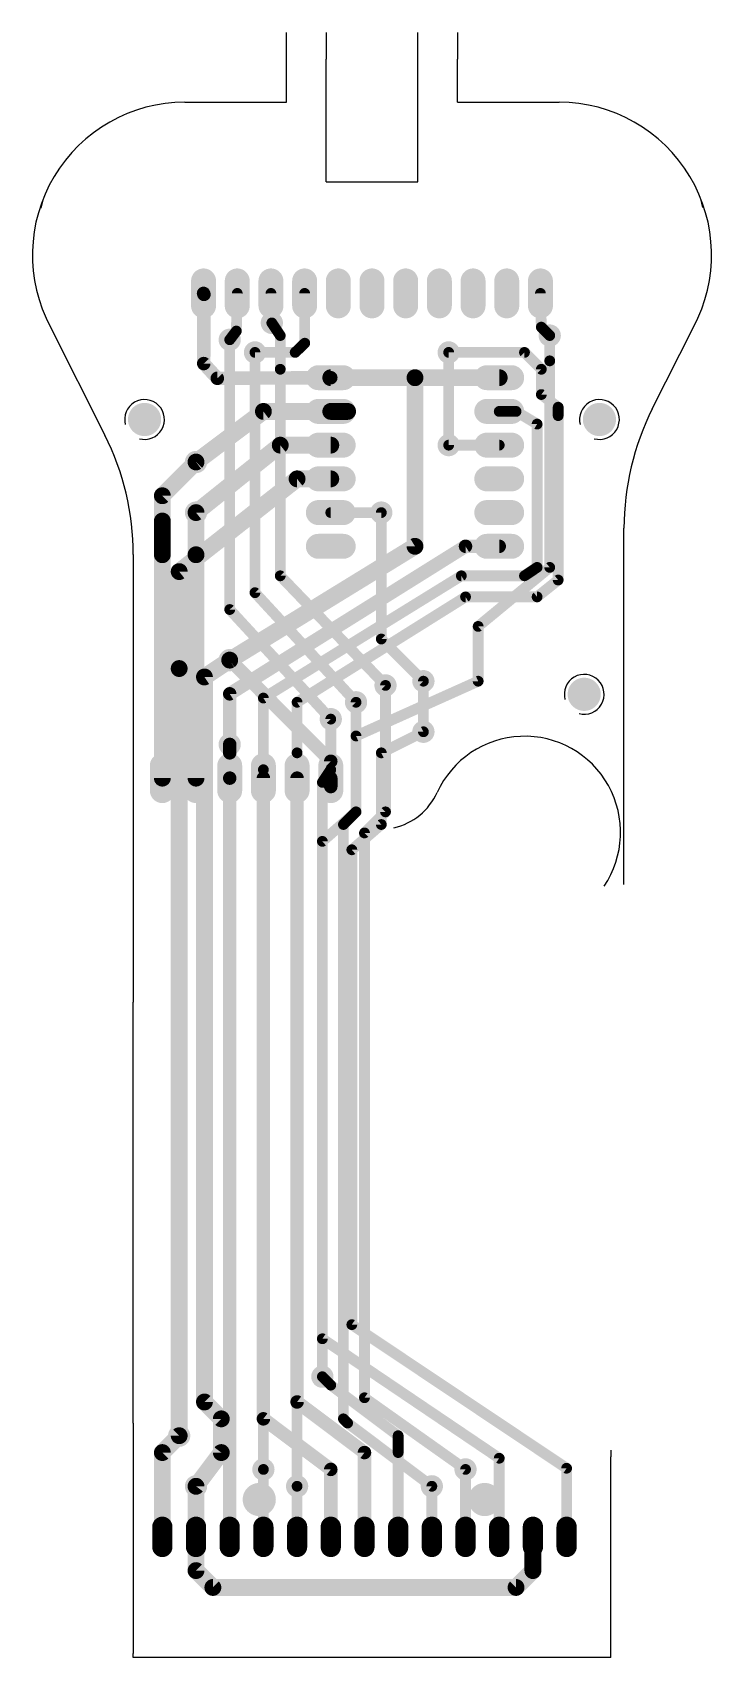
# Model space of a CAD drawing. Extents: x -4 to 47, y -6 to 117.
import ezdxf

# ---------------------------------------------------------------- set-up
doc = ezdxf.new("R2010")
doc.units = 0
for name, color, linetype in [('1', 22, 'CONTINUOUS'), ('16', 175, 'CONTINUOUS'), ('17', 82, 'CONTINUOUS'), ('18', 82, 'CONTINUOUS'), ('45', 253, 'CONTINUOUS')]:
    doc.layers.add(name, color=color, linetype=linetype)

# ---------------------------------------------------------------- blocks, each defined once
blk = doc.blocks.new('LONGP100')
at = {"const_width": 1}
blk.add_lwpolyline([(-0.5, 0), (0.5, 0)], dxfattribs=at)
at = {"const_width": 0.5}
for points in [[(-0.5, 0.25, 1), (-0.5, -0.25)], [(0.5, -0.25, 1), (0.5, 0.25)]]:
    blk.add_lwpolyline(points, format="xyb", dxfattribs=at)
blk = doc.blocks.new('ROUNDV')
at = {"const_width": 0.5}
blk.add_lwpolyline([(0, -0.25, 1), (0, 0.25, 1), (0, -0.25)], format="xyb", dxfattribs=at)

msp = doc.modelspace()

# ---------------------------------------------------------------- linework, layer by layer
at = {"layer": '1'}
for points, const_width in [([(14.9225, 93.98), (14.2875, 94.9325)], 0.8128), ([(14.9225, 91.44), (14.9225, 93.98)], 0.8128), ([(35.2425, 92.075), (35.2425, 93.98)], 0.8128), ([(11.1125, 73.3425), (11.1125, 93.6625)], 0.8128), ([(13.0175, 74.6125), (13.0175, 92.71)], 0.8128), ([(27.6225, 92.71), (27.6225, 85.725)], 0.8128), ([(14.9225, 75.8825), (14.9225, 91.44)], 0.8128), ([(35.2425, 76.5175), (35.2425, 92.075)], 0.8128), ([(6.0325, 81.915), (8.5725, 84.455)], 1.27), ([(6.0325, 80.01), (6.0325, 81.915)], 1.27), ([(8.5725, 77.47), (8.5725, 80.645)], 1.27), ([(22.5425, 80.645), (22.5425, 71.12)], 0.8128), ([(6.0325, 78.74), (6.0325, 80.01)], 1.27), ([(6.0325, 77.47), (6.0325, 78.74)], 1.27), ([(6.0325, 60.6425), (6.0325, 77.47)], 1.27), ([(8.5725, 60.6425), (8.5725, 77.47)], 1.27), ([(22.86, 67.6275), (14.9225, 75.8825)], 0.8128), ([(29.845, 72.0725), (35.2425, 76.5175)], 0.8128), ([(20.6375, 66.3575), (13.0175, 74.6125)], 0.8128), ([(18.7325, 65.0875), (11.1125, 73.3425)], 0.8128), ([(29.845, 67.945), (29.845, 72.0725)], 0.8128), ([(22.5425, 71.12), (25.7175, 67.945)], 0.8128), ([(18.7325, 61.9125), (11.3061, 69.3699)], 1.016), ([(20.6375, 63.8175), (29.845, 67.945)], 0.8128), ([(11.1125, 62.5475), (11.1125, 63.1825)], 1.016), ([(20.6375, 58.1025), (20.6375, 63.8175)], 0.8128), ([(22.5425, 62.5475), (25.7175, 64.135)], 0.8128), ([(11.1125, 60.6425), (11.1125, 62.5475)], 1.016), ([(22.5425, 62.5475), (22.5425, 57.15)], 0.8128), ([(18.7325, 60.0075), (18.7325, 61.9125)], 1.016), ([(11.1125, 3.4925), (11.1125, 60.6425)], 1.016), ([(13.6525, 12.3825), (13.6525, 60.6425)], 1.016), ([(16.1925, 13.6525), (16.1925, 60.6425)], 1.016), ([(18.7325, 60.6425), (18.7325, 60.0075)], 1.016), ([(18.0975, 55.88), (20.6375, 58.1025)], 0.8128), ([(22.5425, 57.15), (20.32, 55.245)], 0.8128), ([(18.0975, 18.415), (18.0975, 55.88)], 0.8128), ([(20.32, 55.245), (20.32, 19.4767)], 0.8128), ([(36.5125, 8.6614), (20.32, 19.4767)], 0.8128), ([(31.4325, 9.4158), (18.0975, 18.415)], 0.8128), ([(18.7325, 14.9225), (18.0975, 15.5575)], 0.8128), ([(23.8125, 11.1125), (18.7325, 14.9225)], 0.8128), ([(16.1925, 13.6525), (21.2725, 9.8425)], 1.016), ([(18.7325, 8.5725), (13.6525, 12.3825)], 1.016), ([(6.0325, 9.8425), (7.3025, 11.1125)], 1.27), ([(23.8125, 9.8425), (23.8125, 11.1125)], 0.8128), ([(6.0325, 3.4925), (6.0325, 9.8425)], 1.27), ([(21.2725, 3.4925), (21.2725, 9.8425)], 1.016), ([(23.8125, 3.4925), (23.8125, 9.8425)], 0.8128), ([(31.4325, 3.4925), (31.4325, 9.4158)], 0.8128), ([(13.6525, 3.4925), (13.6525, 8.5725)], 0.8128), ([(18.7325, 3.4925), (18.7325, 8.5725)], 1.016), ([(28.8925, 3.4925), (28.8925, 8.5725)], 0.8128), ([(36.5125, 3.4925), (36.5125, 8.6614)], 0.8128), ([(8.5725, 3.4925), (8.5725, 7.3025)], 1.27), ([(16.1925, 3.4925), (16.1925, 7.3025)], 0.8128), ([(26.3525, 3.4925), (26.3525, 7.3025)], 0.8128), ([(8.5725, 0.9525), (8.5725, 3.4925)], 1.27), ([(33.9725, 3.4925), (33.9725, 2.2225)], 1.27), ([(33.9725, 2.2225), (33.9725, 0.9525)], 1.27), ([(9.8425, -0.3175), (8.5725, 0.9525)], 1.27), ([(33.9725, 0.9525), (32.7025, -0.3175)], 1.27), ([(32.7025, -0.3175), (9.8425, -0.3175)], 1.27)]:
    msp.add_lwpolyline(points, dxfattribs=dict(at, const_width=const_width))
for points, const_width in [([(14.4566, 95.0452, 1), (14.1184, 94.8198)], 0.4064), ([(15.1257, 93.98, 1), (14.7193, 93.98)], 0.4064), ([(14.7534, 93.8673, 1), (15.0916, 94.0927)], 0.4064), ([(35.4457, 93.98, 1), (35.0393, 93.98)], 0.4064), ([(11.3157, 93.6625, 1), (10.9093, 93.6625)], 0.4064), ([(13.2207, 92.71, 1), (12.8143, 92.71)], 0.4064), ([(27.8257, 92.71, 1), (27.4193, 92.71)], 0.4064), ([(15.1257, 91.44, 1), (14.7193, 91.44)], 0.4064), ([(35.4457, 92.075, 1), (35.0393, 92.075)], 0.4064), ([(35.0393, 92.075, 1), (35.4457, 92.075)], 0.4064), ([(14.7193, 91.44, 1), (15.1257, 91.44)], 0.4064), ([(27.4193, 85.725, 1), (27.8257, 85.725)], 0.4064), ([(8.797, 84.2305, 1), (8.348, 84.6795)], 0.635), ([(6.35, 81.915, 1), (5.715, 81.915)], 0.635), ([(5.808, 82.1395, 1), (6.257, 81.6905)], 0.635), ([(8.89, 80.645, 1), (8.255, 80.645)], 0.635), ([(22.7457, 80.645, 1), (22.3393, 80.645)], 0.4064), ([(6.35, 80.01, 1), (5.715, 80.01)], 0.635), ([(5.715, 80.01, 1), (6.35, 80.01)], 0.635), ([(6.35, 78.74, 1), (5.715, 78.74)], 0.635), ([(5.715, 78.74, 1), (6.35, 78.74)], 0.635), ([(6.35, 77.47, 1), (5.715, 77.47)], 0.635), ([(5.715, 77.47, 1), (6.35, 77.47)], 0.635), ([(8.89, 77.47, 1), (8.255, 77.47)], 0.635), ([(8.255, 77.47, 1), (8.89, 77.47)], 0.635), ([(15.069, 76.0233, 1), (14.776, 75.7417)], 0.4064), ([(14.7193, 75.8825, 1), (15.1257, 75.8825)], 0.4064), ([(35.0393, 76.5175, 1), (35.4457, 76.5175)], 0.4064), ([(35.3717, 76.3606, 1), (35.1133, 76.6744)], 0.4064), ([(13.1668, 74.7503, 1), (12.8682, 74.4747)], 0.4064), ([(12.8143, 74.6125, 1), (13.2207, 74.6125)], 0.4064), ([(11.2618, 73.4803, 1), (10.9632, 73.2047)], 0.4064), ([(10.9093, 73.3425, 1), (11.3157, 73.3425)], 0.4064), ([(30.0482, 72.0725, 1), (29.6418, 72.0725)], 0.4064), ([(29.7158, 72.2294, 1), (29.9742, 71.9156)], 0.4064), ([(22.6862, 71.2637, 1), (22.3988, 70.9763)], 0.4064), ([(22.3393, 71.12, 1), (22.7457, 71.12)], 0.4064), ([(11.4861, 69.5491, 1), (11.1261, 69.1906)], 0.508), ([(22.7135, 67.4867, 1), (23.0065, 67.7683)], 0.4064), ([(25.5738, 67.8013, 1), (25.8612, 68.0887)], 0.4064), ([(29.6418, 67.945, 1), (30.0482, 67.945)], 0.4064), ([(29.9281, 67.7596, 1), (29.7619, 68.1304)], 0.4064), ([(20.4882, 66.2197, 1), (20.7868, 66.4953)], 0.4064), ([(18.5832, 64.9497, 1), (18.8818, 65.2253)], 0.4064), ([(11.3665, 63.1825, 1), (10.8585, 63.1825)], 0.508), ([(20.8407, 63.8175, 1), (20.4343, 63.8175)], 0.4064), ([(20.5544, 64.0029, 1), (20.7206, 63.6321)], 0.4064), ([(25.8084, 63.9533, 1), (25.6266, 64.3167)], 0.4064), ([(11.3665, 62.5475, 1), (10.8585, 62.5475)], 0.508), ([(10.8585, 62.5475, 1), (11.3665, 62.5475)], 0.508), ([(22.7457, 62.5475, 1), (22.3393, 62.5475)], 0.4064), ([(22.4516, 62.7292, 1), (22.6334, 62.3658)], 0.4064), ([(18.9865, 61.9125, 1), (18.4785, 61.9125)], 0.508), ([(18.5525, 61.7333, 1), (18.9125, 62.0917)], 0.508), ([(5.715, 60.6425, 1), (6.35, 60.6425)], 0.635), ([(8.255, 60.6425, 1), (8.89, 60.6425)], 0.635), ([(11.3665, 60.6425, 1), (10.8585, 60.6425)], 0.508), ([(10.8585, 60.6425, 1), (11.3665, 60.6425)], 0.508), ([(13.9065, 60.6425, 1), (13.3985, 60.6425)], 0.508), ([(16.4465, 60.6425, 1), (15.9385, 60.6425)], 0.508), ([(18.9865, 60.6425, 1), (18.4785, 60.6425)], 0.508), ([(18.4785, 60.0075, 1), (18.9865, 60.0075)], 0.508), ([(18.4785, 60.0075, 1), (18.9865, 60.0075)], 0.508), ([(20.4343, 58.1025, 1), (20.8407, 58.1025)], 0.4064), ([(20.7713, 57.9496, 1), (20.5037, 58.2554)], 0.4064), ([(22.6747, 56.9957, 1), (22.4103, 57.3043)], 0.4064), ([(22.3393, 57.15, 1), (22.7457, 57.15)], 0.4064), ([(18.3007, 55.88, 1), (17.8943, 55.88)], 0.4064), ([(17.9637, 56.0329, 1), (18.2313, 55.7271)], 0.4064), ([(20.5232, 55.245, 1), (20.1168, 55.245)], 0.4064), ([(20.1878, 55.3993, 1), (20.4522, 55.0907)], 0.4064), ([(20.4329, 19.6457, 1), (20.2071, 19.3077)], 0.4064), ([(20.1168, 19.4767, 1), (20.5232, 19.4767)], 0.4064), ([(18.2112, 18.5834, 1), (17.9838, 18.2466)], 0.4064), ([(17.8943, 18.415, 1), (18.3007, 18.415)], 0.4064), ([(18.2412, 15.7012, 1), (17.9538, 15.4138)], 0.4064), ([(18.8544, 15.0851, 1), (18.6106, 14.7599)], 0.4064), ([(18.5888, 14.7788, 1), (18.8762, 15.0662)], 0.4064), ([(16.3449, 13.8557, 1), (16.0401, 13.4493)], 0.508), ([(15.9385, 13.6525, 1), (16.4465, 13.6525)], 0.508), ([(13.8049, 12.5857, 1), (13.5001, 12.1793)], 0.508), ([(13.3985, 12.3825, 1), (13.9065, 12.3825)], 0.508), ([(7.527, 10.888, 1), (7.078, 11.337)], 0.635), ([(24.0157, 11.1125, 1), (23.6093, 11.1125)], 0.4064), ([(23.6906, 10.9499, 1), (23.9344, 11.2751)], 0.4064), ([(6.35, 9.8425, 1), (5.715, 9.8425)], 0.635), ([(5.808, 10.067, 1), (6.257, 9.618)], 0.635), ([(21.5265, 9.8425, 1), (21.0185, 9.8425)], 0.508), ([(21.1201, 9.6393, 1), (21.4249, 10.0457)], 0.508), ([(24.0157, 9.8425, 1), (23.6093, 9.8425)], 0.4064), ([(23.6093, 9.8425, 1), (24.0157, 9.8425)], 0.4064), ([(31.6357, 9.4158, 1), (31.2293, 9.4158)], 0.4064), ([(13.8557, 8.5725, 1), (13.4493, 8.5725)], 0.4064), ([(18.9865, 8.5725, 1), (18.4785, 8.5725)], 0.508), ([(18.5801, 8.3693, 1), (18.8849, 8.7757)], 0.508), ([(29.0957, 8.5725, 1), (28.6893, 8.5725)], 0.4064), ([(31.3188, 9.2473, 1), (31.5462, 9.5842)], 0.4064), ([(36.7157, 8.6614, 1), (36.3093, 8.6614)], 0.4064), ([(36.3996, 8.4924, 1), (36.6254, 8.8304)], 0.4064), ([(8.89, 7.3025, 1), (8.255, 7.3025)], 0.635), ([(16.3957, 7.3025, 1), (15.9893, 7.3025)], 0.4064), ([(26.5557, 7.3025, 1), (26.1493, 7.3025)], 0.4064), ([(5.715, 3.4925, 1), (6.35, 3.4925)], 0.635), ([(8.89, 3.4925, 1), (8.255, 3.4925)], 0.635), ([(8.255, 3.4925, 1), (8.89, 3.4925)], 0.635), ([(10.8585, 3.4925, 1), (11.3665, 3.4925)], 0.508), ([(13.4493, 3.4925, 1), (13.8557, 3.4925)], 0.4064), ([(15.9893, 3.4925, 1), (16.3957, 3.4925)], 0.4064), ([(18.4785, 3.4925, 1), (18.9865, 3.4925)], 0.508), ([(21.0185, 3.4925, 1), (21.5265, 3.4925)], 0.508), ([(23.6093, 3.4925, 1), (24.0157, 3.4925)], 0.4064), ([(26.1493, 3.4925, 1), (26.5557, 3.4925)], 0.4064), ([(28.6893, 3.4925, 1), (29.0957, 3.4925)], 0.4064), ([(31.2293, 3.4925, 1), (31.6357, 3.4925)], 0.4064), ([(34.29, 3.4925, 1), (33.655, 3.4925)], 0.635), ([(36.3093, 3.4925, 1), (36.7157, 3.4925)], 0.4064), ([(34.29, 2.2225, 1), (33.655, 2.2225)], 0.635), ([(33.655, 2.2225, 1), (34.29, 2.2225)], 0.635), ([(8.797, 1.177, 1), (8.348, 0.728)], 0.635), ([(8.255, 0.9525, 1), (8.89, 0.9525)], 0.635), ([(33.655, 0.9525, 1), (34.29, 0.9525)], 0.635), ([(34.197, 0.728, 1), (33.748, 1.177)], 0.635), ([(9.8425, 0, 1), (9.8425, -0.635)], 0.635), ([(9.618, -0.542, 1), (10.067, -0.093)], 0.635), ([(32.478, -0.093, 1), (32.927, -0.542)], 0.635), ([(32.7025, -0.635, 1), (32.7025, 0)], 0.635)]:
    msp.add_lwpolyline(points, format="xyb", dxfattribs=dict(at, const_width=const_width))
at = {"layer": '16'}
for points, const_width in [([(9.1694, 97.0813), (9.1405, 97.155)], 1.016), ([(9.1542, 91.8693), (9.1694, 97.0813)], 1.016), ([(11.6129, 94.3178), (11.6805, 97.155)], 0.8128), ([(14.2875, 94.9325), (14.2205, 97.155)], 0.8128), ([(16.7716, 93.4034), (16.7605, 97.155)], 0.8128), ([(34.6075, 94.615), (34.5405, 97.155)], 0.8128), ([(11.1125, 93.6625), (11.6129, 94.3178)], 0.8128), ([(35.2425, 93.98), (34.6075, 94.615)], 0.8128), ([(13.0175, 92.71), (16.0477, 92.71)], 0.8128), ([(16.0477, 92.71), (16.7716, 93.4034)], 0.8128), ([(33.3375, 92.71), (27.6225, 92.71)], 0.8128), ([(34.6075, 91.44), (33.3375, 92.71)], 0.8128), ([(10.1778, 90.7593), (9.1542, 91.8693)], 1.016), ([(34.6075, 89.535), (34.6075, 91.44)], 0.8128), ([(18.7325, 90.805), (10.1778, 90.7593)], 1.016), ([(25.0825, 90.805), (18.7325, 90.805)], 1.27), ([(25.0825, 78.105), (25.0825, 90.805)], 1.27), ([(25.0825, 90.805), (31.4325, 90.805)], 1.27), ([(35.8775, 88.5825), (34.6075, 89.535)], 0.8128), ([(8.5725, 84.455), (13.6525, 88.265)], 1.27), ([(13.6525, 88.265), (18.7325, 88.265)], 1.27), ([(18.7325, 88.265), (20.0025, 88.265)], 1.27), ([(20.0025, 88.265), (18.7325, 88.265)], 1.27), ([(32.7025, 88.265), (31.4325, 88.265)], 0.8128), ([(34.29, 87.3125), (32.7025, 88.265)], 0.8128), ([(35.8775, 87.9475), (35.8775, 88.5825)], 0.8128), ([(35.8775, 75.565), (35.8775, 87.9475)], 0.8128), ([(34.29, 76.5175), (34.29, 87.3125)], 0.8128), ([(8.5725, 80.645), (14.9225, 85.725)], 1.27), ([(14.9225, 85.725), (18.7325, 85.725)], 1.27), ([(27.6225, 85.725), (31.4325, 85.725)], 0.8128), ([(7.3025, 76.2), (16.1925, 83.185)], 1.27), ([(16.1925, 83.185), (18.7325, 83.185)], 1.27), ([(18.7325, 80.645), (22.5425, 80.645)], 0.8128), ([(11.1125, 69.5325), (25.0825, 78.105)], 1.27), ([(11.1125, 66.9925), (28.8925, 78.105)], 1.016), ([(28.8925, 78.105), (31.4325, 78.105)], 1.016), ([(7.3025, 68.8975), (7.3025, 76.2)], 1.27), ([(13.6525, 66.675), (28.575, 75.8825)], 0.8128), ([(28.575, 75.8825), (33.3375, 75.8825)], 0.8128), ([(33.3375, 75.8825), (34.29, 76.5175)], 0.8128), ([(34.29, 74.295), (35.8775, 75.565)], 0.8128), ([(16.1925, 66.3575), (28.8925, 74.295)], 0.8128), ([(28.8925, 74.295), (34.29, 74.295)], 0.8128), ([(9.2075, 68.2625), (11.1125, 69.5325)], 1.27), ([(9.2075, 68.2625), (11.1125, 69.5325)], 1.016), ([(7.3025, 11.1125), (7.3025, 68.8975)], 1.27), ([(9.2075, 13.6525), (9.2075, 68.2625)], 1.27), ([(11.1125, 63.1825), (11.1125, 66.9925)], 1.016), ([(22.86, 67.6275), (22.86, 58.1025)], 0.8128), ([(25.7175, 67.945), (25.7175, 64.135)], 0.8128), ([(13.6525, 61.2775), (13.6525, 66.675)], 0.8128), ([(16.1925, 62.5475), (16.1925, 66.3575)], 0.8128), ([(20.6375, 66.3575), (20.6375, 58.1025)], 0.8128), ([(18.7325, 65.0875), (18.7325, 61.2775)], 0.8128), ([(16.1925, 7.3025), (16.1925, 62.5475)], 0.8128), ([(13.6525, 8.5725), (13.6525, 61.2775)], 0.8128), ([(18.7325, 61.2775), (18.0975, 60.325)], 0.8128), ([(18.0975, 60.325), (18.0975, 15.5575)], 0.8128), ([(20.6375, 58.1025), (19.685, 57.15)], 0.8128), ([(19.685, 57.15), (19.685, 12.3825)], 0.8128), ([(22.86, 58.1025), (21.2725, 56.515)], 0.8128), ([(21.2725, 56.515), (21.2725, 13.97)], 0.8128), ([(10.4775, 12.3825), (9.2075, 13.6525)], 1.27), ([(28.8925, 8.5725), (21.2725, 13.97)], 0.8128), ([(10.4775, 9.8425), (10.4775, 12.3825)], 1.27), ([(19.685, 12.3825), (20.0025, 12.065)], 0.8128), ([(20.0025, 12.065), (26.3525, 7.3025)], 0.8128), ([(8.5725, 7.3025), (10.4775, 9.8425)], 1.27)]:
    msp.add_lwpolyline(points, dxfattribs=dict(at, const_width=const_width))
for points, const_width in [([(9.377, 97.2477, 1), (8.904, 97.0623)], 0.508), ([(9.4234, 97.0806, 1), (8.9154, 97.0821)], 0.508), ([(8.9329, 96.9886, 1), (9.4059, 97.1741)], 0.508), ([(11.8837, 97.1502, 1), (11.4774, 97.1598)], 0.4064), ([(14.4236, 97.1611, 1), (14.0174, 97.1489)], 0.4064), ([(16.9637, 97.1556, 1), (16.5573, 97.1544)], 0.4064), ([(34.7436, 97.1604, 1), (34.3374, 97.1496)], 0.4064), ([(11.4097, 94.3227, 1), (11.816, 94.313)], 0.4064), ([(11.7744, 94.1945, 1), (11.4514, 94.4411)], 0.4064), ([(14.0844, 94.9264, 1), (14.4906, 94.9386)], 0.4064), ([(34.7512, 94.7587, 1), (34.4638, 94.4713)], 0.4064), ([(34.4044, 94.6096, 1), (34.8106, 94.6204)], 0.4064), ([(35.0988, 93.8363, 1), (35.3862, 94.1237)], 0.4064), ([(10.951, 93.7858, 1), (11.274, 93.5392)], 0.4064), ([(13.0175, 92.9132, 1), (13.0175, 92.5068)], 0.4064), ([(15.9072, 92.8567, 1), (16.1883, 92.5633)], 0.4064), ([(16.0477, 92.5068, 1), (16.0477, 92.9132)], 0.4064), ([(16.5684, 93.4028, 1), (16.9748, 93.404)], 0.4064), ([(16.9122, 93.2567, 1), (16.6311, 93.5502)], 0.4064), ([(27.6225, 92.9132, 1), (27.6225, 92.5068)], 0.4064), ([(33.4812, 92.8537, 1), (33.1938, 92.5663)], 0.4064), ([(33.3375, 92.5068, 1), (33.3375, 92.9132)], 0.4064), ([(9.3409, 92.0415, 1), (8.9674, 91.6971)], 0.508), ([(8.9002, 91.87, 1), (9.4082, 91.8685)], 0.508), ([(34.8107, 91.44, 1), (34.4043, 91.44)], 0.4064), ([(10.1764, 91.0133, 1), (10.1791, 90.5053)], 0.508), ([(9.9911, 90.5871, 1), (10.3645, 90.9315)], 0.508), ([(18.7325, 91.1225, 1), (18.7325, 90.4875)], 0.635), ([(18.7339, 90.551, 1), (18.7311, 91.059)], 0.508), ([(25.4, 90.805, 1), (24.765, 90.805)], 0.635), ([(25.0825, 91.1225, 1), (25.0825, 90.4875)], 0.635), ([(25.0825, 90.4875, 1), (25.0825, 91.1225)], 0.635), ([(31.4325, 90.4875, 1), (31.4325, 91.1225)], 0.635), ([(34.4638, 91.2963, 1), (34.7512, 91.5837)], 0.4064), ([(34.7294, 89.6976, 1), (34.4856, 89.3724)], 0.4064), ([(34.4043, 89.535, 1), (34.8107, 89.535)], 0.4064), ([(13.6525, 88.5825, 1), (13.6525, 87.9475)], 0.635), ([(13.843, 88.011, 1), (13.462, 88.519)], 0.635), ([(18.7325, 88.5825, 1), (18.7325, 87.9475)], 0.635), ([(18.7325, 88.5825, 1), (18.7325, 87.9475)], 0.635), ([(18.7325, 87.9475, 1), (18.7325, 88.5825)], 0.635), ([(20.0025, 87.9475, 1), (20.0025, 88.5825)], 0.635), ([(20.0025, 87.9475, 1), (20.0025, 88.5825)], 0.635), ([(31.4325, 88.4682, 1), (31.4325, 88.0618)], 0.4064), ([(32.807, 88.4392, 1), (32.598, 88.0908)], 0.4064), ([(32.7025, 88.0618, 1), (32.7025, 88.4682)], 0.4064), ([(36.0807, 88.5825, 1), (35.6743, 88.5825)], 0.4064), ([(36.0807, 87.9475, 1), (35.6743, 87.9475)], 0.4064), ([(35.6743, 87.9475, 1), (36.0807, 87.9475)], 0.4064), ([(35.7556, 88.4199, 1), (35.9994, 88.7451)], 0.4064), ([(34.4932, 87.3125, 1), (34.0868, 87.3125)], 0.4064), ([(34.1855, 87.1383, 1), (34.3945, 87.4867)], 0.4064), ([(14.9225, 86.0425, 1), (14.9225, 85.4075)], 0.635), ([(15.1208, 85.4771, 1), (14.7242, 85.9729)], 0.635), ([(18.7325, 85.4075, 1), (18.7325, 86.0425)], 0.635), ([(27.6225, 85.9282, 1), (27.6225, 85.5218)], 0.4064), ([(31.4325, 85.5218, 1), (31.4325, 85.9282)], 0.4064), ([(8.382, 84.709, 1), (8.763, 84.201)], 0.635), ([(16.1925, 83.5025, 1), (16.1925, 82.8675)], 0.635), ([(16.3887, 82.9353, 1), (15.9963, 83.4347)], 0.635), ([(18.7325, 82.8675, 1), (18.7325, 83.5025)], 0.635), ([(8.3742, 80.8929, 1), (8.7708, 80.3971)], 0.635), ([(18.7325, 80.8482, 1), (18.7325, 80.4418)], 0.4064), ([(22.5425, 80.4418, 1), (22.5425, 80.8482)], 0.4064), ([(24.765, 78.105, 1), (25.4, 78.105)], 0.635), ([(25.2486, 77.8344, 1), (24.9164, 78.3756)], 0.635), ([(28.8925, 78.359, 1), (28.8925, 77.851)], 0.508), ([(29.0271, 77.8896, 1), (28.7579, 78.3204)], 0.508), ([(31.4325, 77.851, 1), (31.4325, 78.359)], 0.508), ([(7.1063, 76.4497, 1), (7.4987, 75.9503)], 0.635), ([(7.62, 76.2, 1), (6.985, 76.2)], 0.635), ([(28.575, 76.0857, 1), (28.575, 75.6793)], 0.4064), ([(28.6817, 75.7096, 1), (28.4683, 76.0554)], 0.4064), ([(33.2248, 76.0516, 1), (33.4502, 75.7134)], 0.4064), ([(33.3375, 75.6793, 1), (33.3375, 76.0857)], 0.4064), ([(34.0868, 76.5175, 1), (34.4932, 76.5175)], 0.4064), ([(34.4027, 76.3484, 1), (34.1773, 76.6866)], 0.4064), ([(36.0044, 75.4063, 1), (35.7506, 75.7237)], 0.4064), ([(28.8925, 74.4982, 1), (28.8925, 74.0918)], 0.4064), ([(29.0002, 74.1227, 1), (28.7848, 74.4673)], 0.4064), ([(34.29, 74.0918, 1), (34.29, 74.4982)], 0.4064), ([(35.6743, 75.565, 1), (36.0807, 75.565)], 0.4064), ([(34.1631, 74.4537, 1), (34.4169, 74.1363)], 0.4064), ([(10.9464, 69.8031, 1), (11.2786, 69.2619)], 0.635), ([(11.2886, 69.2683, 1), (10.9364, 69.7967)], 0.635), ([(11.2534, 69.3212, 1), (10.9716, 69.7438)], 0.508), ([(7.62, 68.8975, 1), (6.985, 68.8975)], 0.635), ([(6.985, 68.8975, 1), (7.62, 68.8975)], 0.635), ([(9.525, 68.2625, 1), (8.89, 68.2625)], 0.635), ([(9.0314, 68.5267, 1), (9.3836, 67.9983)], 0.635), ([(9.0666, 68.4738, 1), (9.3484, 68.0512)], 0.508), ([(11.3665, 66.9925, 1), (10.8585, 66.9925)], 0.508), ([(10.9779, 67.2079, 1), (11.2471, 66.7771)], 0.508), ([(23.0632, 67.6275, 1), (22.6568, 67.6275)], 0.4064), ([(25.9207, 67.945, 1), (25.5143, 67.945)], 0.4064), ([(13.8557, 66.675, 1), (13.4493, 66.675)], 0.4064), ([(13.5458, 66.8479, 1), (13.7592, 66.5021)], 0.4064), ([(16.3957, 66.3575, 1), (15.9893, 66.3575)], 0.4064), ([(16.0848, 66.5298, 1), (16.3002, 66.1852)], 0.4064), ([(20.8407, 66.3575, 1), (20.4343, 66.3575)], 0.4064), ([(18.9357, 65.0875, 1), (18.5293, 65.0875)], 0.4064), ([(25.5143, 64.135, 1), (25.9207, 64.135)], 0.4064), ([(10.8585, 63.1825, 1), (11.3665, 63.1825)], 0.508), ([(16.3957, 62.5475, 1), (15.9893, 62.5475)], 0.4064), ([(15.9893, 62.5475, 1), (16.3957, 62.5475)], 0.4064), ([(13.8557, 61.2775, 1), (13.4493, 61.2775)], 0.4064), ([(13.4493, 61.2775, 1), (13.8557, 61.2775)], 0.4064), ([(18.5293, 61.2775, 1), (18.9357, 61.2775)], 0.4064), ([(18.9016, 61.1648, 1), (18.5634, 61.3902)], 0.4064), ([(18.3007, 60.325, 1), (17.8943, 60.325)], 0.4064), ([(17.9284, 60.4377, 1), (18.2666, 60.2123)], 0.4064), ([(19.8882, 57.15, 1), (19.4818, 57.15)], 0.4064), ([(20.4343, 58.1025, 1), (20.8407, 58.1025)], 0.4064), ([(20.7812, 57.9588, 1), (20.4938, 58.2462)], 0.4064), ([(22.6568, 58.1025, 1), (23.0632, 58.1025)], 0.4064), ([(23.0037, 57.9588, 1), (22.7163, 58.2462)], 0.4064), ([(19.5413, 57.2937, 1), (19.8287, 57.0063)], 0.4064), ([(21.4757, 56.515, 1), (21.0693, 56.515)], 0.4064), ([(21.1288, 56.6587, 1), (21.4162, 56.3713)], 0.4064), ([(17.8943, 15.5575, 1), (18.3007, 15.5575)], 0.4064), ([(9.432, 13.877, 1), (8.983, 13.428)], 0.635), ([(8.89, 13.6525, 1), (9.525, 13.6525)], 0.635), ([(21.39, 14.1358, 1), (21.155, 13.8042)], 0.4064), ([(21.0693, 13.97, 1), (21.4757, 13.97)], 0.4064), ([(10.795, 12.3825, 1), (10.16, 12.3825)], 0.635), ([(10.253, 12.158, 1), (10.702, 12.607)], 0.635), ([(19.8287, 12.5262, 1), (19.5413, 12.2388)], 0.4064), ([(19.4818, 12.3825, 1), (19.8882, 12.3825)], 0.4064), ([(20.1244, 12.2276, 1), (19.8806, 11.9024)], 0.4064), ([(19.8588, 11.9213, 1), (20.1462, 12.2087)], 0.4064), ([(6.985, 11.1125, 1), (7.62, 11.1125)], 0.635), ([(10.16, 9.8425, 1), (10.795, 9.8425)], 0.635), ([(10.7315, 9.652, 1), (10.2235, 10.033)], 0.635), ([(13.4493, 8.5725, 1), (13.8557, 8.5725)], 0.4064), ([(28.775, 8.4067, 1), (29.01, 8.7383)], 0.4064), ([(8.3185, 7.493, 1), (8.8265, 7.112)], 0.635), ([(15.9893, 7.3025, 1), (16.3957, 7.3025)], 0.4064), ([(26.2306, 7.1399, 1), (26.4744, 7.4651)], 0.4064)]:
    msp.add_lwpolyline(points, format="xyb", dxfattribs=dict(at, const_width=const_width))
at = {"layer": '45'}
for p, q in [((15.3905, 114.8064), (15.3905, 116.8064)), ((18.3905, 116.8064), (18.3905, 114.8064)), ((25.2905, 114.8064), (25.2905, 116.8064)), ((28.2905, 116.8064), (28.2905, 114.8064)), ((15.3905, 111.5564), (15.3905, 114.8064)), ((18.3905, 105.5564), (18.3905, 114.8064)), ((25.2905, 105.5564), (25.2905, 114.8064)), ((28.2905, 111.5564), (28.2905, 114.8064)), ((7.7405, 111.5564), (15.3905, 111.5564)), ((28.2905, 111.5564), (35.9405, 111.5564)), ((18.3905, 105.5564), (25.2905, 105.5564)), ((-2.9535, 104.2859), (-3.1299, 103.565)), ((46.7932, 103.6373), (46.6345, 104.2859)), ((-2.3963, 94.6172), (1.7044, 86.472)), ((42.9766, 88.4583), (46.0773, 94.6172)), ((40.8405, 52.6268), (40.8405, 79.4648)), ((3.8405, 77.4785), (3.8405, 43.7564)), ((3.8405, 12.0564), (3.8405, 43.7564)), ((3.8405, 12.0564), (3.8405, 1.4064)), ((39.8405, 10.0164), (39.8405, 9.5164)), ((39.8405, 1.4064), (39.8405, 9.5164)), ((3.8405, 1.4064), (3.8405, -5.2936)), ((39.8405, -5.2936), (39.8405, 1.4064)), ((3.8405, -5.5936), (3.8405, -5.2936)), ((39.8405, -5.5936), (3.8405, -5.5936)), ((39.8405, -5.5936), (39.8405, -5.2936))]:
    msp.add_line(p, q, dxfattribs=at)
at = {"layer": '45', "const_width": 1.25}
for points in [[(4.6905, 87.0314, 1), (4.6905, 88.2814, 1), (4.6905, 87.0314)], [(38.9905, 87.0314, 1), (38.9905, 88.2814, 1), (38.9905, 87.0314)], [(37.8405, 66.3314, 1), (37.8405, 67.5814, 1), (37.8405, 66.3314)], [(13.3405, 5.6814, 1), (13.3405, 6.9314, 1), (13.3405, 5.6814)], [(30.3405, 5.6814, 1), (30.3405, 6.9314, 1), (30.3405, 5.6814)]]:
    msp.add_lwpolyline(points, format="xyb", dxfattribs=at)
at = {"layer": '45'}
for centre, radius, start, end in [((7.7405, 100.0564), 11.5, 90, 208.2175), ((35.9405, 100.0564), 11.5, 331.7825, 90), ((4.6905, 87.6564), 1.5, 255.0001, 195), ((38.9905, 87.6564), 1.5, 255.0001, 195), ((60.8405, 79.4648), 20, 153.2773, 180), ((-16.1595, 77.4785), 20, 360, 26.7227), ((37.8405, 66.9564), 1.5, 255.0001, 195), ((33.3405, 56.5564), 7.2406, 325.9614, 155.4759), ((22.4231, 61.5373), 4.7594, 283.0371, 335.4759)]:
    msp.add_arc(centre, radius, start, end, dxfattribs=at)

# ---------------------------------------------------------------- block references
at = {"layer": '17'}
for p, xscale, yscale, rotation in [((9.1405, 97.155), 1.8796, 1.8796, 270), ((9.1405, 97.155), 1.8796, 1.8796, 270), ((11.6805, 97.155), 1.8796, 1.8796, 270), ((11.6805, 97.155), 1.8796, 1.8796, 270), ((14.2205, 97.155), 1.8796, 1.8796, 270), ((14.2205, 97.155), 1.8796, 1.8796, 270), ((16.7605, 97.155), 1.8796, 1.8796, 270), ((16.7605, 97.155), 1.8796, 1.8796, 270), ((19.3005, 97.155), 1.8796, 1.8796, 270), ((19.3005, 97.155), 1.8796, 1.8796, 270), ((21.8405, 97.155), 1.8796, 1.8796, 270), ((21.8405, 97.155), 1.8796, 1.8796, 270), ((24.3805, 97.155), 1.8796, 1.8796, 270), ((24.3805, 97.155), 1.8796, 1.8796, 270), ((26.9205, 97.155), 1.8796, 1.8796, 270), ((26.9205, 97.155), 1.8796, 1.8796, 270), ((29.4605, 97.155), 1.8796, 1.8796, 270), ((29.4605, 97.155), 1.8796, 1.8796, 270), ((32.0005, 97.155), 1.8796, 1.8796, 270), ((32.0005, 97.155), 1.8796, 1.8796, 270), ((34.5405, 97.155), 1.8796, 1.8796, 270), ((34.5405, 97.155), 1.8796, 1.8796, 270), ((31.4325, 90.805), 1.8796, 1.8796, 180), ((31.4325, 90.805), 1.8796, 1.8796, 180), ((31.4325, 88.265), 1.8796, 1.8796, 180), ((31.4325, 88.265), 1.8796, 1.8796, 180), ((31.4325, 85.725), 1.8796, 1.8796, 180), ((31.4325, 85.725), 1.8796, 1.8796, 180), ((31.4325, 83.185), 1.8796, 1.8796, 180), ((31.4325, 83.185), 1.8796, 1.8796, 180), ((31.4325, 80.645), 1.8796, 1.8796, 180), ((31.4325, 80.645), 1.8796, 1.8796, 180), ((31.4325, 78.105), 1.8796, 1.8796, 180), ((31.4325, 78.105), 1.8796, 1.8796, 180), ((6.0325, 60.6425), 1.8796, 1.8796, 90), ((6.0325, 60.6425), 1.8796, 1.8796, 90), ((8.5725, 60.6425), 1.8796, 1.8796, 90), ((8.5725, 60.6425), 1.8796, 1.8796, 90), ((11.1125, 60.6425), 1.8796, 1.8796, 90), ((11.1125, 60.6425), 1.8796, 1.8796, 90), ((13.6525, 60.6425), 1.8796, 1.8796, 90), ((13.6525, 60.6425), 1.8796, 1.8796, 90), ((16.1925, 60.6425), 1.8796, 1.8796, 90), ((16.1925, 60.6425), 1.8796, 1.8796, 90), ((18.7325, 60.6425), 1.8796, 1.8796, 90), ((18.7325, 60.6425), 1.8796, 1.8796, 90), ((6.0325, 3.4925), 1.524, 1.524, 90), ((6.0325, 3.4925), 1.524, 1.524, 90), ((8.5725, 3.4925), 1.524, 1.524, 90), ((8.5725, 3.4925), 1.524, 1.524, 90), ((11.1125, 3.4925), 1.524, 1.524, 90), ((11.1125, 3.4925), 1.524, 1.524, 90), ((13.6525, 3.4925), 1.524, 1.524, 90), ((13.6525, 3.4925), 1.524, 1.524, 90), ((16.1925, 3.4925), 1.524, 1.524, 90), ((16.1925, 3.4925), 1.524, 1.524, 90), ((18.7325, 3.4925), 1.524, 1.524, 90), ((18.7325, 3.4925), 1.524, 1.524, 90), ((21.2725, 3.4925), 1.524, 1.524, 90), ((21.2725, 3.4925), 1.524, 1.524, 90), ((23.8125, 3.4925), 1.524, 1.524, 90), ((23.8125, 3.4925), 1.524, 1.524, 90), ((26.3525, 3.4925), 1.524, 1.524, 90), ((26.3525, 3.4925), 1.524, 1.524, 90), ((28.8925, 3.4925), 1.524, 1.524, 90), ((28.8925, 3.4925), 1.524, 1.524, 90), ((31.4325, 3.4925), 1.524, 1.524, 90), ((31.4325, 3.4925), 1.524, 1.524, 90), ((33.9725, 3.4925), 1.524, 1.524, 90), ((33.9725, 3.4925), 1.524, 1.524, 90), ((36.5125, 3.4925), 1.524, 1.524, 90), ((36.5125, 3.4925), 1.524, 1.524, 90)]:
    msp.add_blockref('LONGP100', p, dxfattribs=dict(at, xscale=xscale, yscale=yscale, rotation=rotation))
at = {"layer": '17', "xscale": 1.8796, "yscale": 1.8796}
for p in [(18.7325, 90.805), (18.7325, 90.805), (18.7325, 88.265), (18.7325, 88.265), (18.7325, 85.725), (18.7325, 85.725), (18.7325, 83.185), (18.7325, 83.185), (18.7325, 80.645), (18.7325, 80.645), (18.7325, 78.105), (18.7325, 78.105)]:
    msp.add_blockref('LONGP100', p, dxfattribs=at)
at = {"layer": '18', "xscale": 1.6764, "yscale": 1.6764}
for p in [(14.2875, 94.9325), (14.2875, 94.9325), (11.1125, 93.6625), (11.1125, 93.6625), (35.2425, 93.98), (35.2425, 93.98), (13.0175, 92.71), (13.0175, 92.71), (27.6225, 92.71), (27.6225, 92.71), (27.6225, 85.725), (27.6225, 85.725), (8.5725, 84.455), (8.5725, 84.455), (8.5725, 80.645), (8.5725, 80.645), (22.5425, 80.645), (22.5425, 80.645), (11.1125, 69.5325), (11.1125, 69.5325), (25.7175, 67.945), (25.7175, 67.945), (22.86, 67.6275), (22.86, 67.6275), (20.6375, 66.3575), (20.6375, 66.3575), (18.7325, 65.0875), (18.7325, 65.0875), (25.7175, 64.135), (25.7175, 64.135), (11.1125, 63.1825), (11.1125, 63.1825), (18.0975, 15.5575), (18.0975, 15.5575), (7.3025, 11.1125), (7.3025, 11.1125), (13.6525, 8.5725), (13.6525, 8.5725), (28.8925, 8.5725), (28.8925, 8.5725), (8.5725, 7.3025), (8.5725, 7.3025), (16.1925, 7.3025), (16.1925, 7.3025), (26.3525, 7.3025), (26.3525, 7.3025)]:
    msp.add_blockref('ROUNDV', p, dxfattribs=at)

doc.saveas('drawing.dxf')
